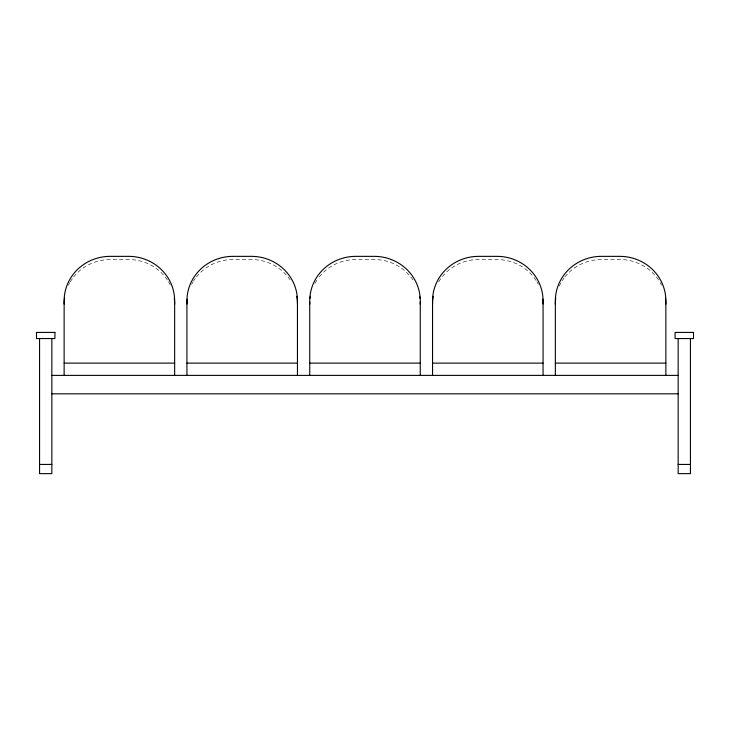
<?xml version="1.0" encoding="UTF-8"?>
<svg xmlns="http://www.w3.org/2000/svg" width="730" height="730" viewBox="0 0 730 730"><rect width="100%" height="100%" fill="white"/><g stroke="black" fill="none" stroke-linecap="round" stroke-linejoin="round"><path stroke-width="0.55" stroke-dasharray="3.65 2.74" d="M559.244 286.105A46.054 44.484 0 0 1 561.516 281.78M562.027 280.95A46.054 44.484 0 0 1 564.263 277.719M564.865 276.944A46.054 44.484 0 0 1 601.401 259.542L619.816 259.542A46.054 44.484 0 0 1 659.701 281.78M660.194 282.62A46.054 44.484 0 0 1 661.553 285.22M438.712 281.78A46.054 44.484 0 0 1 478.597 259.542L497.011 259.542A46.054 44.484 0 0 1 536.386 280.95M536.897 281.78A46.054 44.484 0 0 1 538.32 284.344M314.94 283.477A46.054 44.484 0 0 1 318.07 278.504M319.256 276.944A46.054 44.484 0 0 1 355.793 259.542L374.207 259.542A46.054 44.484 0 0 1 414.092 281.78M191.68 284.344A46.054 44.484 0 0 1 193.103 281.78M193.614 280.95A46.054 44.484 0 0 1 195.266 278.504M196.452 276.944A46.054 44.484 0 0 1 232.989 259.542L251.403 259.542A46.054 44.484 0 0 1 291.288 281.78M68.447 285.22A46.054 44.484 0 0 1 69.806 282.62M70.299 281.78A46.054 44.484 0 0 1 72.462 278.504M73.648 276.944A46.054 44.484 0 0 1 110.184 259.542L128.599 259.542A46.054 44.484 0 0 1 167.973 280.95M168.484 281.78A46.054 44.484 0 0 1 170.756 286.105"/><path stroke-width="1.09" d="M64.13 363.12L174.653 363.12M186.935 363.12L297.457 363.12M309.739 363.12L420.261 363.12M432.543 363.12L543.065 363.12M555.347 363.12L665.87 363.12M51.848 375.393L678.152 375.393M51.848 393.817L678.152 393.817M39.566 464.426L51.848 464.426M678.152 464.426L690.434 464.426M690.434 338.556L690.434 473.642L678.152 473.642L678.152 338.556M665.87 375.393L665.87 300.842A46.054 44.484 0 0 0 619.816 256.358L601.401 256.358A46.054 44.484 0 0 0 555.347 300.842L555.347 375.393M543.065 375.393L543.065 300.842A46.054 44.484 0 0 0 497.011 256.358L478.597 256.358A46.054 44.484 0 0 0 432.543 300.842L432.543 375.393M420.261 375.393L420.261 300.842A46.054 44.484 0 0 0 374.207 256.358L355.793 256.358A46.054 44.484 0 0 0 309.739 300.842L309.739 375.393M297.457 375.393L297.457 300.842A46.054 44.484 0 0 0 251.403 256.358L232.989 256.358A46.054 44.484 0 0 0 186.935 300.842L186.935 375.393M174.653 375.393L174.653 300.842A46.054 44.484 0 0 0 128.599 256.358L110.184 256.358A46.054 44.484 0 0 0 64.13 300.842L64.13 375.393M51.848 338.556L51.848 473.642L39.566 473.642L39.566 338.556M665.477 298.214A46.054 44.484 0 0 1 665.87 304.018M555.347 304.018A46.054 44.484 0 0 1 555.74 298.214M542.792 299.172A46.054 44.484 0 0 1 543.065 304.018M432.543 304.018A46.054 44.484 0 0 1 433.246 296.298M419.558 296.298A46.054 44.484 0 0 1 419.869 298.214M420.215 302.083A46.054 44.484 0 0 1 420.261 304.018M309.739 304.018A46.054 44.484 0 0 1 309.785 302.083M310.131 298.214A46.054 44.484 0 0 1 310.442 296.298M296.754 296.298A46.054 44.484 0 0 1 297.457 304.018M186.935 304.018A46.054 44.484 0 0 1 187.208 299.172M174.26 298.214A46.054 44.484 0 0 1 174.653 304.018M64.13 304.018A46.054 44.484 0 0 1 64.523 298.214M54.923 332.415L36.5 332.415L36.5 338.556L54.923 338.556L54.923 332.415M693.5 332.415L675.077 332.415L675.077 338.556L693.5 338.556L693.5 332.415"/></g></svg>
